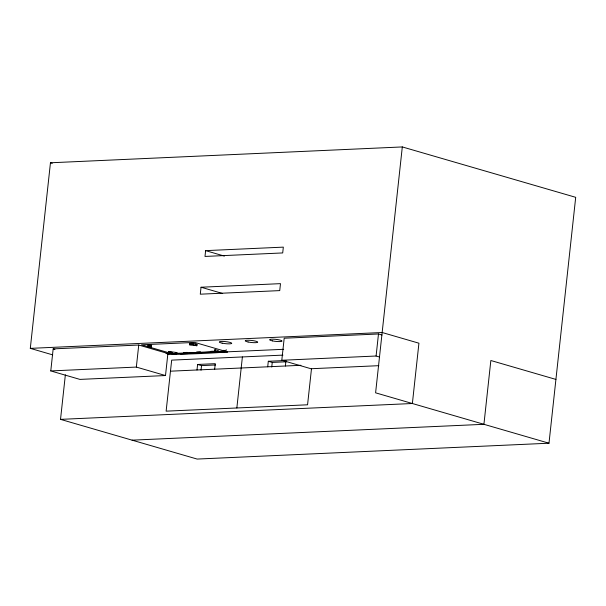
<?xml version="1.0" encoding="UTF-8"?>
<svg xmlns="http://www.w3.org/2000/svg" width="606" height="606" viewBox="0 0 606 606"><rect width="100%" height="100%" fill="white"/><g stroke="black" fill="none" stroke-linecap="round" stroke-linejoin="round"><path stroke-width="0.91" d="M52.722 354.881L30.3 348.367L50.457 162.787L402.308 146.932L575.7 197.321L548.991 443.213L197.139 459.068L60.524 419.367L65.365 374.826M50.775 370.933L53.169 348.889L138.736 345.034L167.892 353.51L165.499 375.546L79.939 379.401L50.775 370.933L136.342 367.077L165.499 375.546M136.342 367.077L138.736 345.034M147.94 345.329L147.788 346.685L150.871 346.549L151.242 347.692L151.015 345.193L147.94 345.329L151.386 346.337M150.871 346.549L151.015 345.193M168.642 352.836L168.786 351.48L176.884 352.556L176.732 353.912L172.915 354.086L168.642 352.836L176.732 353.912M189.61 344.776L189.754 343.42L193.178 343.269L197.011 344.382L196.867 345.738L189.61 344.776L193.034 344.625L196.867 345.738M193.034 344.625L193.178 343.269M201.04 287.229L200.283 294.19L279.737 290.607L280.487 283.646L201.04 287.229L222.66 293.509M205.623 250.634L204.995 256.436L282.699 252.937L283.328 247.134L205.623 250.634L224.409 256.096M196.995 369.993L197.594 364.464L215.274 363.668L214.668 369.19M201.033 370.213L201.533 365.607L197.594 364.464M214.789 350.995L214.933 349.639L218.342 350.624L218.19 351.98L215.153 352.124L214.789 350.995L218.19 351.98M215.153 352.124L214.933 349.639M227.485 351.942L226 351.495L226.197 349.639M236.848 407.974L242.392 356.942M267.708 366.804L268.314 361.274L284.131 360.562M271.753 367.024L272.253 362.418L268.314 361.274M378.848 365.676L310.961 368.736L281.798 360.267L284.191 338.224L378.485 333.982L382.015 335.004M285.388 366.009L285.994 360.479M311.507 368.531L307.568 404.793L166.127 411.163L171.672 360.131L282.941 355.116M379.621 357.04L376.091 356.017L378.485 333.982M402.308 146.932L375.599 392.824L548.991 443.213M227.424 351.988L223.538 352.268A414.663 68.44 6.2 0 1 179.149 354.268L172.778 353.896L226 351.495M30.3 348.367L382.151 332.512L418.928 343.201L412.375 403.513L60.524 419.367M175.354 352.624L176.884 352.556M183.421 352.563L187.201 352.389M196.647 351.965L200.427 351.791M210.812 351.328L213.645 351.2M166.014 353.593L167.892 353.51M176.232 353.336L215.448 351.571M218.251 351.442L224.788 351.147L194.738 342.413L141.516 344.814L171.566 353.548M167.332 354.54L174.899 354.199M180.573 353.942L188.14 353.601M199.495 353.086L201.381 353.003M210.843 352.578L214.622 352.404M221.243 352.109L283.669 349.298M281.798 360.267L376.091 356.017M201.533 365.607L215.494 364.979M272.253 362.418L286.206 361.79M170.475 371.183L300.94 365.304M132.07 440.161L483.921 424.306L490.845 360.509L555.914 379.417M189.754 343.42L193.382 343.905M195.2 344.14L197.011 344.382M50.457 162.787L52.275 163.317M223.773 350.336L225.455 350.821M168.786 351.48L172.21 352.48M53.169 348.889L54.941 349.404M272.42 340.89A6.265 1.03 6.2 0 0 282.025 341.087A6.265 1.03 6.2 0 0 272.973 339.155A6.265 1.03 6.2 0 0 272.42 340.89M222.129 343.155A6.265 1.03 6.2 0 0 231.734 343.352A6.265 1.03 6.2 0 0 222.675 341.42A6.265 1.03 6.2 0 0 222.129 343.155M248.089 341.989A6.265 1.03 6.2 0 0 257.694 342.185A6.265 1.03 6.2 0 0 248.642 340.246A6.265 1.03 6.2 0 0 248.089 341.989"/></g></svg>
